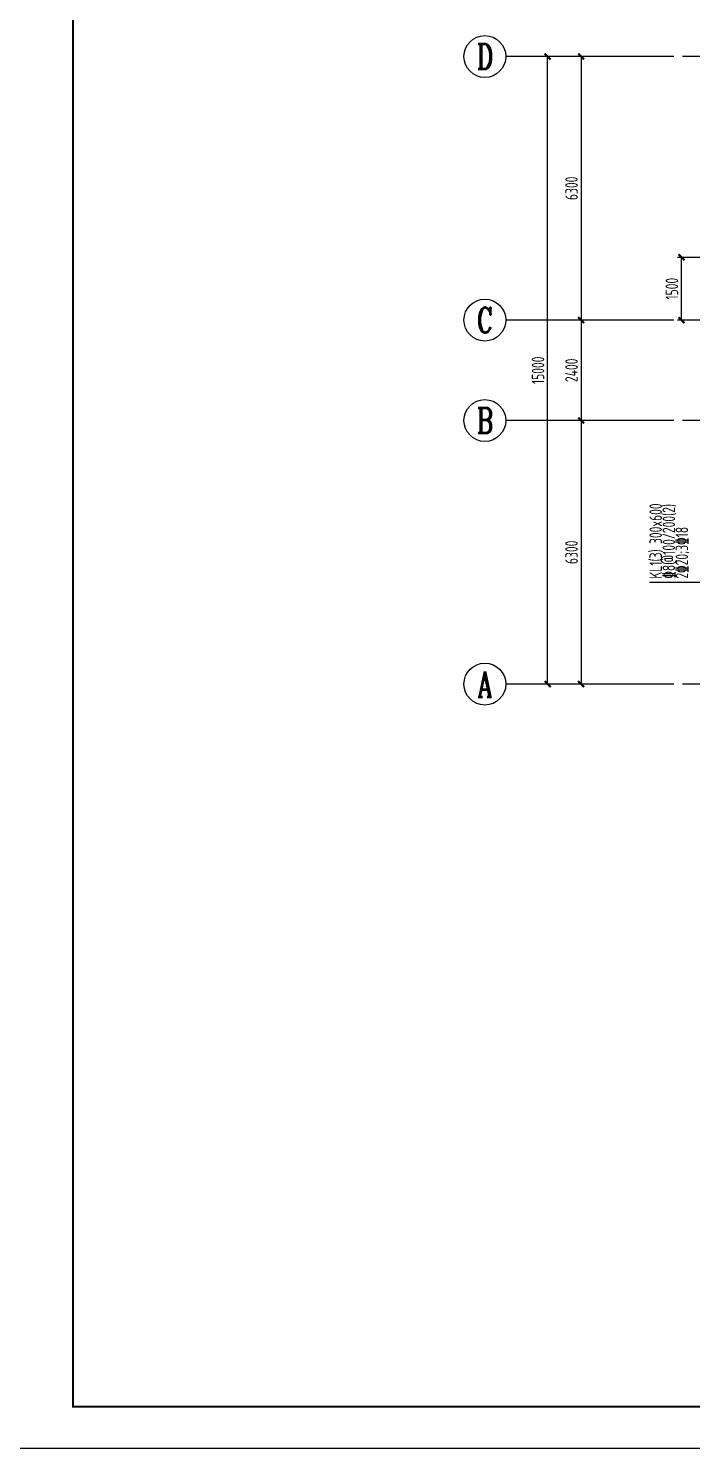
# Model space of a CAD drawing. Extents: x 9732137 to 18866768, y -962146 to 246094.
# Drawn here: x 9778489 to 9794340, y -308706 to -274763 of the extents above; entities that cross this region are included whole.
import ezdxf
from ezdxf.enums import TextEntityAlignment as Align

# ---------------------------------------------------------------- set-up
doc = ezdxf.new("R2010")
doc.units = 0
doc.header["$LTSCALE"] = 1000
doc.linetypes.add('DOTE', pattern=[2.42, 2, -0.2, 0.02, -0.2])
doc.layers.get('0').update_dxf_attribs({"linetype": 'CONTINUOUS'})
doc.layers.get('Defpoints').update_dxf_attribs({"linetype": 'CONTINUOUS'})
for name, color, linetype in [('AXIS', 1, 'DOTE'), ('AXIS_DIM', 3, 'CONTINUOUS'), ('AXIS_NUM', 7, 'CONTINUOUS'), ('BORDER', 7, 'CONTINUOUS'), ('DIM', 3, 'CONTINUOUS')]:
    doc.layers.add(name, color=color, linetype=linetype)
doc.layers.add('梁集中标注竖向', color=2, linetype='CONTINUOUS', lineweight=25)
doc.styles.add('TSSD_Axis', font='Complex.shx', dxfattribs={"width": 0.7, "bigfont": 'hztxt.shx'})
doc.styles.add('TSSD_Dimension', font='Tssdeng.shx', dxfattribs={"width": 0.7, "bigfont": 'hztxt.shx'})
doc.styles.add('TSSD_Rein', font='Tssdeng.shx', dxfattribs={"width": 0.7, "bigfont": 'hztxt.shx'})
doc.dimstyles.new('TSSD_100_100$0', dxfattribs={"dimtxt": 300, "dimasz": 100, "dimexe": 100, "dimexo": 250, "dimgap": 80, "dimtad": 1, "dimdec": 0, "dimzin": 0, "dimdsep": 46, "dimtxsty": 'TSSD_Dimension', "dimblk1": 'ARCHTICK', "dimblk2": 'ARCHTICK', "dimsah": 1, "dimcen": 0, "dimclrd": 3, "dimclre": 256, "dimclrt": 7, "dimadec": 1, "dimazin": 0, "dimtfac": 1, "dimtdec": 0, "dimtix": 1, "dimtmove": 2, "dimatfit": 3, "dimldrblk": 'ARCHTICK', "dimfxl": 1, "dimtolj": 1, "dimtzin": 0, "dimarcsym": 0})

# ---------------------------------------------------------------- blocks, each defined once
blk = doc.blocks.new('ts_axno')
at = {"color": 0, "linetype": 'ByBlock', "lineweight": -2}
blk.add_circle((0, 0), 0.5, dxfattribs=at)
at = {"color": 0, "linetype": 'ByBlock', "lineweight": -2, "style": 'TSSD_Axis', "width": 0.7}
blk.add_attdef('A', text='', height=0.6, dxfattribs=at).set_placement((0, 0), align=Align.MIDDLE_CENTER)
blk = doc.blocks.new('_ArchTick')
at = {"color": 0, "linetype": 'ByBlock', "const_width": 0.5}
blk.add_lwpolyline([(-0.71, -0.71), (0.71, 0.71)], dxfattribs=at)
blk = doc.blocks.new('*D86')
at = {"layer": 'AXIS_DIM', "lineweight": -2}
for p, q in [((9793649, -275435), (9791599, -275435)), ((9793649, -281735), (9791599, -281735))]:
    blk.add_line(p, q, dxfattribs=at)
at = {"layer": 'AXIS_DIM', "color": 3, "lineweight": -2}
blk.add_line((9791699, -275435), (9791699, -281735), dxfattribs=at)
at = {"layer": 'Defpoints', "color": 0}
for p in [(9793899, -275435), (9791699, -281735), (9793899, -281735)]:
    blk.add_point(p, dxfattribs=at)
at = {"layer": 'AXIS_DIM', "color": 3, "lineweight": -2, "xscale": 100, "yscale": 100, "zscale": 100}
for p, rotation in [((9791699, -275435), 90), ((9791699, -281735), 270)]:
    blk.add_blockref('_ArchTick', p, dxfattribs=dict(at, rotation=rotation))
at = {"layer": 'AXIS_DIM', "color": 7, "insert": (9791469, -278585), "char_height": 300, "attachment_point": 5, "rotation": 90, "style": 'TSSD_Dimension'}
blk.add_mtext('\\A1;6300', dxfattribs=at)
blk = doc.blocks.new('*D87')
at = {"layer": 'AXIS_DIM', "lineweight": -2}
for p, q in [((9793649, -281735), (9791599, -281735)), ((9793649, -284135), (9791599, -284135))]:
    blk.add_line(p, q, dxfattribs=at)
at = {"layer": 'AXIS_DIM', "color": 3, "lineweight": -2}
blk.add_line((9791699, -281735), (9791699, -284135), dxfattribs=at)
at = {"layer": 'Defpoints', "color": 0}
for p in [(9793899, -281735), (9791699, -284135), (9793899, -284135)]:
    blk.add_point(p, dxfattribs=at)
at = {"layer": 'AXIS_DIM', "color": 3, "lineweight": -2, "xscale": 100, "yscale": 100, "zscale": 100}
for p, rotation in [((9791699, -281735), 90), ((9791699, -284135), 270)]:
    blk.add_blockref('_ArchTick', p, dxfattribs=dict(at, rotation=rotation))
at = {"layer": 'AXIS_DIM', "color": 7, "insert": (9791469, -282935), "char_height": 300, "attachment_point": 5, "rotation": 90, "style": 'TSSD_Dimension'}
blk.add_mtext('\\A1;2400', dxfattribs=at)
blk = doc.blocks.new('*D88')
at = {"layer": 'AXIS_DIM', "lineweight": -2}
for p, q in [((9793649, -284135), (9791599, -284135)), ((9793649, -290435), (9791599, -290435))]:
    blk.add_line(p, q, dxfattribs=at)
at = {"layer": 'AXIS_DIM', "color": 3, "lineweight": -2}
blk.add_line((9791699, -284135), (9791699, -290435), dxfattribs=at)
at = {"layer": 'Defpoints', "color": 0}
for p in [(9793899, -284135), (9791699, -290435), (9793899, -290435)]:
    blk.add_point(p, dxfattribs=at)
at = {"layer": 'AXIS_DIM', "color": 3, "lineweight": -2, "xscale": 100, "yscale": 100, "zscale": 100}
for p, rotation in [((9791699, -284135), 90), ((9791699, -290435), 270)]:
    blk.add_blockref('_ArchTick', p, dxfattribs=dict(at, rotation=rotation))
at = {"layer": 'AXIS_DIM', "color": 7, "insert": (9791469, -287285), "char_height": 300, "attachment_point": 5, "rotation": 90, "style": 'TSSD_Dimension'}
blk.add_mtext('\\A1;6300', dxfattribs=at)
blk = doc.blocks.new('*D89')
at = {"layer": 'AXIS_DIM', "lineweight": -2}
for p, q in [((9793649, -275435), (9790799, -275435)), ((9793649, -290435), (9790799, -290435))]:
    blk.add_line(p, q, dxfattribs=at)
at = {"layer": 'AXIS_DIM', "color": 3, "lineweight": -2}
blk.add_line((9790899, -290435), (9790899, -275435), dxfattribs=at)
at = {"layer": 'Defpoints', "color": 0}
for p in [(9790899, -275435), (9793899, -275435), (9793899, -290435)]:
    blk.add_point(p, dxfattribs=at)
at = {"layer": 'AXIS_DIM', "color": 3, "lineweight": -2, "xscale": 100, "yscale": 100, "zscale": 100}
for p, rotation in [((9790899, -275435), 90), ((9790899, -290435), 270)]:
    blk.add_blockref('_ArchTick', p, dxfattribs=dict(at, rotation=rotation))
at = {"layer": 'AXIS_DIM', "color": 7, "insert": (9790669, -282935), "char_height": 300, "attachment_point": 5, "rotation": 90, "style": 'TSSD_Dimension'}
blk.add_mtext('\\A1;15000', dxfattribs=at)
blk = doc.blocks.new('*D164')
at = {"layer": 'Defpoints', "color": 0}
for p in [(9794099, -280235), (9794899, -280235), (9794899, -281735)]:
    blk.add_point(p, dxfattribs=at)
at = {"layer": 'DIM', "lineweight": -2}
for p, q in [((9794649, -280235), (9793999, -280235)), ((9794649, -281735), (9793999, -281735))]:
    blk.add_line(p, q, dxfattribs=at)
at = {"layer": 'DIM', "color": 3, "lineweight": -2}
blk.add_line((9794099, -281735), (9794099, -280235), dxfattribs=at)
at = {"layer": 'DIM', "color": 3, "lineweight": -2, "xscale": 100, "yscale": 100, "zscale": 100}
for p, rotation in [((9794099, -280235), 90), ((9794099, -281735), 270)]:
    blk.add_blockref('_ArchTick', p, dxfattribs=dict(at, rotation=rotation))
at = {"layer": 'DIM', "color": 7, "insert": (9793869, -280985), "char_height": 300, "attachment_point": 5, "rotation": 90, "style": 'TSSD_Dimension'}
blk.add_mtext('\\A1;1500', dxfattribs=at)

msp = doc.modelspace()

# ---------------------------------------------------------------- linework, layer by layer
at = {"layer": 'AXIS'}
for p, q in [((9817898.5, -275435.1, 0), (9793898.5, -275435.1, 0)), ((9817898.5, -281735.1, 0), (9793898.5, -281735.1, 0)), ((9817898.5, -284135.1, 0), (9793898.5, -284135.1, 0)), ((9817898.5, -290435.1, 0), (9793898.5, -290435.1, 0))]:
    msp.add_line(p, q, dxfattribs=at)
at = {"layer": 'AXIS_NUM'}
for p, q in [((9793898.5, -275435.1, 0), (9789898.5, -275435.1, 0)), ((9793898.5, -281735.1, 0), (9789898.5, -281735.1, 0)), ((9793898.5, -284135.1, 0), (9789898.5, -284135.1, 0)), ((9793898.5, -290435.1, 0), (9789898.5, -290435.1, 0))]:
    msp.add_line(p, q, dxfattribs=at)
at = {"layer": 'BORDER'}
msp.add_lwpolyline([(9777056.8, -308706.3), (9777056.8, -266706.3), (9836456.8, -266706.3), (9836456.8, -308706.3)], close=True, dxfattribs=at)
at = {"layer": 'BORDER', "const_width": 50}
msp.add_lwpolyline([(9779556.8, -307706.3), (9779556.8, -267706.3), (9835456.8, -267706.3), (9835456.8, -307706.3)], close=True, dxfattribs=at)
at = {"layer": '梁集中标注竖向', "linetype": 'Continuous', "ltscale": 1}
msp.add_line((9794898.5, -288003.4, 0), (9793331.7, -288003.4, 0), dxfattribs=at)

# ---------------------------------------------------------------- block references
at = {"layer": 'AXIS_NUM'}
ref = msp.add_blockref('ts_axno', (9789398.5, -275435.1, 0), dxfattribs=dict(at, xscale=1000, yscale=1000, zscale=1000))
ref.add_attrib('D', 'D', dxfattribs={"height": 600, "style": 'TSSD_Axis', "width": 0.7}).set_placement((9789398.5, -275435.1, 0), align=Align.MIDDLE_CENTER)
ref = msp.add_blockref('ts_axno', (9789398.5, -281735.1, 0), dxfattribs=dict(at, xscale=1000, yscale=1000, zscale=1000))
ref.add_attrib('C', 'C', dxfattribs={"height": 600, "style": 'TSSD_Axis', "width": 0.7}).set_placement((9789398.5, -281735.1, 0), align=Align.MIDDLE_CENTER)
ref = msp.add_blockref('ts_axno', (9789398.5, -284135.1, 0), dxfattribs=dict(at, xscale=1000, yscale=1000, zscale=1000))
ref.add_attrib('B', 'B', dxfattribs={"height": 600, "style": 'TSSD_Axis', "width": 0.7}).set_placement((9789398.5, -284135.1, 0), align=Align.MIDDLE_CENTER)
ref = msp.add_blockref('ts_axno', (9789398.5, -290435.1, 0), dxfattribs=dict(at, xscale=1000, yscale=1000, zscale=1000))
ref.add_attrib('A', 'A', dxfattribs={"height": 600, "style": 'TSSD_Axis', "width": 0.7}).set_placement((9789398.5, -290435.1, 0), align=Align.MIDDLE_CENTER)

# ---------------------------------------------------------------- texts
at = {"layer": '梁集中标注竖向', "style": 'TSSD_Rein', "width": 0.7}
for s, p in [('KL1(3) 300x600', (9793631.7, -287914.4, 0)), ('%%1328@100/200(2)', (9793944.6, -287914.4, 0)), ('2%%13220;3%%13218', (9794257.5, -287914.4))]:
    msp.add_text(s, height=300, rotation=90, dxfattribs=at).set_placement(p)

# ---------------------------------------------------------------- dimensions: what is measured, and where the dimension line sits
at = {"layer": 'AXIS_DIM'}
for base, p1, p2, picture, middle in [((9790898.5, -275435.1, 0), (9793898.5, -290435.1, 0), (9793898.5, -275435.1, 0), '*D89', (9790668.5, -282935.1, 0)), ((9791698.5, -281735.1, 0), (9793898.5, -275435.1, 0), (9793898.5, -281735.1, 0), '*D86', (9791468.5, -278585.1, 0)), ((9791698.5, -284135.1, 0), (9793898.5, -281735.1, 0), (9793898.5, -284135.1, 0), '*D87', (9791468.5, -282935.1, 0)), ((9791698.5, -290435.1, 0), (9793898.5, -284135.1, 0), (9793898.5, -290435.1, 0), '*D88', (9791468.5, -287285.1, 0))]:
    dim = msp.add_linear_dim(base=base, p1=p1, p2=p2, angle=90, dimstyle='TSSD_100_100$0', dxfattribs=at)
    dim.commit()
    dim.dimension.update_dxf_attribs({"geometry": picture, "text_midpoint": middle})
at = {"layer": 'DIM'}
dim = msp.add_linear_dim(base=(9794098.5, -280235.1, 0), p1=(9794898.5, -281735.1, 0), p2=(9794898.5, -280235.1, 0), angle=90, dimstyle='TSSD_100_100$0', dxfattribs=at)
dim.commit()
dim.dimension.update_dxf_attribs({"geometry": '*D164', "text_midpoint": (9793868.5, -280985.1, 0)})

doc.saveas('drawing.dxf')
